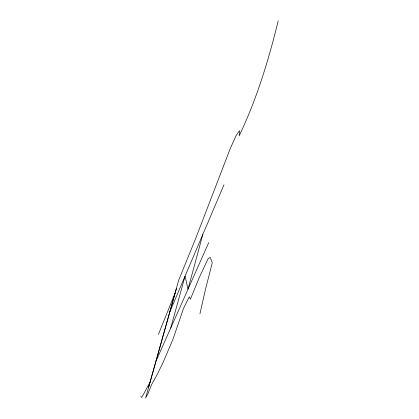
<?xml version="1.0" encoding="UTF-8"?>
<svg xmlns="http://www.w3.org/2000/svg" width="419" height="419" viewBox="0 0 419 419"><rect width="100%" height="100%" fill="white"/><g stroke="black" fill="none" stroke-linecap="round" stroke-linejoin="round"><path stroke-width="0.63" d="M199.947 313.752L205.546 289.115L212.271 262.844L210.359 257.538L208.243 258.376L199.187 277.75L190.388 299.239L189.268 296.762L183.485 308.536L173.099 338.856L163.551 361.435L157.366 374.204L151.537 384.726L147.975 393.682L145.608 398.05L178.63 280.384L196.071 237.468L230.256 148.551L236.007 135.751L239.49 130.623L239.197 135.751C256.737 99.198 268.542 60.247 278.179 20.95M202.812 234.478L187.974 289.283L185.067 276.095L170.706 328.098M158.403 334.456L175.006 293.3M176.163 289.168L176.42 288.555L148.656 387.187M169.994 311.469L223.987 184.795M156.135 360.853L208.767 242.549M150.002 382.385C146.985 387.303 144.665 392.692 141.559 397.453L140.821 396.61"/></g></svg>
